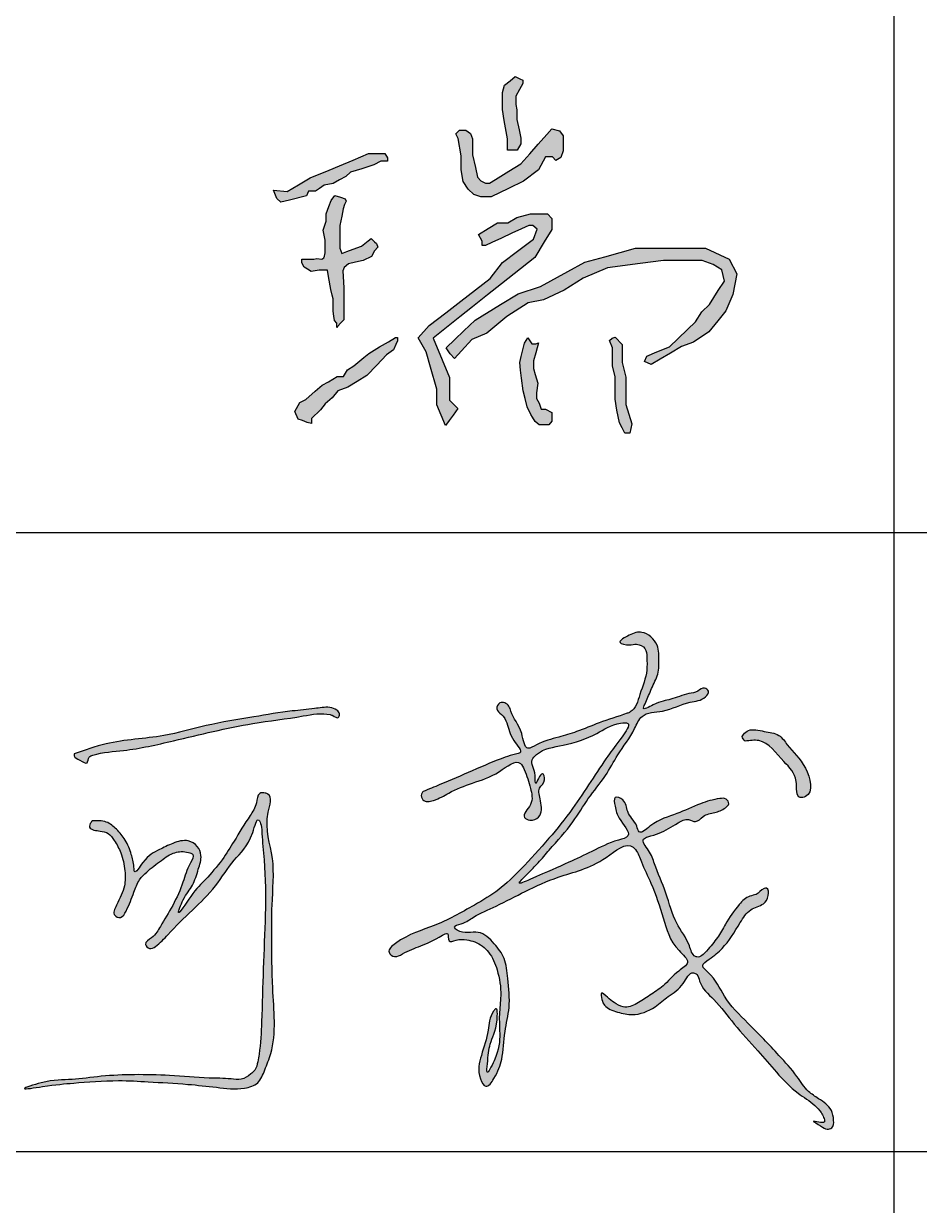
# Model space of a CAD drawing. Header units: millimetres. Extents: x 7577 to 20709, y -191 to 3630.
# Drawn here: x 10924.98 to 10940.86, y 487.82 to 508.78 of the extents above; entities that cross this region are included whole.
import ezdxf

# ---------------------------------------------------------------- set-up
doc = ezdxf.new("R2010")
doc.units = ezdxf.units.MM

# ---------------------------------------------------------------- blocks, each defined once
blk = doc.blocks.new('lkm')
h = blk.add_hatch(color=256)
edge = h.paths.add_edge_path()
edge.add_spline(control_points=[(1448.62, 372.707), (1448.813, 372.882), (1449.38, 373.396), (1450.289, 374.269), (1451.167, 375.096), (1451.696, 375.521), (1452.127, 375.76), (1451.317, 376.15), (1451.099, 376.612), (1450.71, 376.983), (1450.31, 377.057), (1450.37, 377.526), (1450.815, 377.481), (1451.12, 376.989), (1451.678, 376.759), (1452.128, 375.785), (1452.656, 376.481), (1453.225, 376.831), (1453.996, 377.42), (1454.749, 378.126), (1455.396, 378.614), (1455.993, 379.107), (1455.893, 379.915), (1455.945, 380.729), (1455.685, 381.344), (1455.508, 381.795), (1455.059, 381.824), (1454.789, 381.622), (1454.161, 381.51), (1454.677, 382.112), (1455.029, 382.388), (1455.552, 382.318), (1456.001, 382.015), (1456.169, 381.513), (1456.386, 380.969), (1456.321, 380.389), (1456.296, 379.831), (1456.275, 379.502), (1456.249, 379.157), (1456.789, 379.813), (1457.227, 380.003), (1457.762, 380.513), (1458.215, 380.731), (1458.375, 381.07), (1458.718, 380.96), (1458.573, 380.475), (1457.867, 380.192), (1457.268, 379.456), (1456.252, 379.12), (1456.233, 378.074), (1455.914, 377.158), (1455.757, 375.952), (1455.348, 374.872), (1455.118, 373.552), (1454.652, 372.47), (1454.328, 371.557), (1454.086, 371.037), (1453.938, 370.721), (1453.735, 370.267), (1454.8, 371.297), (1455.294, 371.753), (1456.37, 372.833), (1456.907, 373.431), (1457.794, 374.02), (1456.878, 374.45), (1456.631, 374.832), (1456.31, 375.353), (1456.939, 375.351), (1457.131, 374.779), (1457.634, 374.631), (1457.98, 374.1), (1458.441, 375.025), (1459.124, 375.443), (1459.906, 376.271), (1460.486, 376.689), (1460.919, 376.907), (1461.18, 376.712), (1460.979, 376.392), (1460.69, 376.122), (1460.25, 375.91), (1460.109, 375.419), (1459.645, 375.54), (1459.236, 375.059), (1458.865, 374.547), (1458.436, 374.261), (1458.064, 373.949), (1458.671, 373.617), (1459.119, 373.028), (1459.938, 372.198), (1460.65, 371.104), (1461.507, 370.616), (1461.857, 370.057), (1462.227, 370.053), (1462.432, 370.56), (1462.635, 371.098), (1462.761, 371.928), (1462.944, 372.645), (1463.207, 373.264), (1463.623, 373.449), (1463.676, 373.745), (1463.956, 373.909), (1464.111, 373.518), (1463.998, 373.1), (1463.459, 372.769), (1463.28, 371.863), (1463.093, 370.913), (1462.707, 370.285), (1462.315, 369.754), (1463.136, 369.511), (1463.756, 368.757), (1465.249, 368.09), (1466.619, 367.412), (1467.777, 366.811), (1468.452, 366.265), (1469.129, 366.126), (1469.729, 365.965), (1469.985, 365.534), (1470.103, 365.163), (1469.815, 364.986), (1469.584, 365.074), (1468.899, 365.166), (1469.784, 365.178), (1469.523, 365.477), (1469.34, 365.646), (1468.866, 365.892), (1468.018, 366.043), (1466.989, 366.56), (1465.826, 367.228), (1464.597, 367.85), (1463.532, 368.575), (1462.65, 368.889), (1462.404, 369.364), (1461.987, 369.401), (1461.975, 368.623), (1461.51, 368.11), (1461.11, 367.33), (1460.468, 366.75), (1459.713, 366.666), (1459.13, 366.659), (1458.881, 366.918), (1458.658, 367.307), (1459.128, 367.086), (1459.419, 367.009), (1459.924, 366.887), (1460.388, 367.307), (1460.737, 367.833), (1461.229, 368.452), (1461.413, 369.082), (1461.971, 369.781), (1460.828, 370.167), (1460.181, 371.138), (1459.291, 372.238), (1458.531, 372.965), (1458.165, 373.417), (1457.562, 373.736), (1456.756, 372.189), (1455.486, 371.464), (1454.208, 370.222), (1453.355, 369.239), (1452.539, 368.505), (1452.255, 368.016), (1451.761, 367.718), (1452.333, 367.492), (1452.861, 368.029), (1453.724, 367.649), (1454.409, 367.194), (1454.834, 366.3), (1455.305, 365.346), (1455.412, 364.184), (1455.763, 363.144), (1455.754, 362.396), (1455.545, 361.588), (1454.903, 362.148), (1454.825, 362.953), (1454.81, 363.977), (1454.591, 364.611), (1454.769, 365.179), (1455.111, 364.193), (1454.96, 363.595), (1455.146, 362.929), (1455.35, 362.097), (1455.5, 363.329), (1455.339, 363.932), (1454.936, 364.843), (1454.759, 365.73), (1454.306, 366.556), (1453.687, 367.237), (1453.041, 367.436), (1452.514, 367.376), (1452.196, 367.282), (1451.815, 366.922), (1451.729, 367.47), (1451.269, 366.9), (1450.869, 366.496), (1450.27, 366.02), (1449.951, 365.568), (1449.461, 365.726), (1450.041, 366.724), (1451.071, 367.394), (1452.211, 368.71), (1453.158, 369.852), (1453.773, 371.165), (1454.381, 372.617), (1455.024, 374.526), (1455.406, 376.451), (1455.757, 377.563), (1456.04, 378.586), (1455.244, 378.226), (1454.737, 377.479), (1453.701, 376.635), (1452.769, 376.194), (1452.448, 375.438), (1452.871, 375.23), (1453.087, 374.393), (1453.054, 375.402), (1453.456, 374.895), (1453.14, 374.517), (1453.549, 374.031), (1453.793, 373.446), (1453.415, 373.086), (1452.892, 373.137), (1453.285, 373.847), (1452.862, 374.47), (1452.525, 374.937), (1451.95, 375.501), (1451.322, 374.401), (1450.546, 373.843), (1449.72, 373.126), (1449.3, 372.552), (1448.777, 372.256), (1448.561, 372.542), (1448.605, 372.665), (1448.62, 372.707)], knot_values=[0, 0, 0, 0, 0.783107, 2.291924, 3.815895, 4.286398, 4.471814, 5.056815, 5.875402, 6.308164, 6.616068, 6.907739, 7.316529, 7.542484, 8.613828, 9.297758, 9.685969, 10.699387, 11.502833, 12.536526, 13.805236, 13.953408, 14.814308, 15.893283, 16.454285, 16.830331, 17.232251, 17.549081, 17.959809, 18.452054, 19.021646, 19.453263, 19.898388, 20.589117, 20.976685, 21.644218, 22.302995, 22.612496, 22.722091, 23.162709, 23.958257, 24.761704, 25.168441, 25.485668, 25.696923, 25.967586, 26.675916, 27.912081, 28.821807, 29.431452, 30.771939, 31.807561, 33.037434, 34.226402, 35.809471, 36.534869, 37.168217, 37.453555, 37.718305, 38.194785, 40.020486, 41.112886, 42.354022, 42.798081, 43.63897, 44.191527, 44.560195, 44.89978, 45.442843, 46.180722, 46.448533, 46.963427, 48.239063, 49.339338, 50.192848, 50.461299, 50.694847, 50.918764, 51.4192, 51.943803, 52.336531, 52.646261, 53.122741, 54.048108, 54.552542, 54.757039, 55.286018, 55.911982, 57.26742, 58.636722, 59.755381, 60.275828, 60.33961, 60.82748, 61.568231, 62.23384, 63.273607, 63.853055, 64.12732, 64.55168, 64.658628, 64.981328, 65.387565, 65.985018, 66.695682, 68.048502, 68.77006, 69.169716, 69.519723, 70.776152, 72.306782, 74.224783, 75.417164, 76.226598, 76.756614, 77.49983, 77.937445, 78.273564, 78.468153, 78.788646, 79.148375, 79.617305, 79.803155, 80.04012, 80.43964, 81.337632, 82.629433, 83.849637, 85.376462, 86.740902, 87.744732, 88.049245, 88.209491, 88.837275, 89.693245, 90.409517, 91.440244, 92.087732, 92.714679, 92.985181, 93.26348, 93.576741, 93.944841, 94.378009, 94.974915, 95.634745, 96.333266, 97.25974, 97.787302, 98.406361, 99.961915, 101.54043, 102.555037, 103.12997, 103.272567, 104.5157, 106.738449, 108.271978, 109.670258, 110.752475, 111.350761, 111.677802, 111.856049, 112.760965, 113.604215, 114.359202, 115.231066, 116.488735, 117.531184, 118.725497, 119.618341, 120.09588, 120.49823, 121.501094, 122.620535, 123.467414, 123.603563, 124.088236, 125.158752, 126.021251, 126.37398, 126.942712, 128.150527, 128.952518, 129.764545, 130.883821, 131.729219, 132.460749, 132.812989, 133.277821, 133.577365, 133.900063, 134.126622, 135.163767, 136.020664, 136.371718, 136.674235, 137.13825, 138.964126, 140.90384, 142.137828, 143.427853, 145.221184, 146.84878, 149.56317, 150.591896, 151.21412, 151.51664, 152.632992, 154.161701, 155.374128, 155.661396, 156.347408, 156.696899, 157.207043, 157.478462, 157.900334, 158.442376, 159.145826, 159.541777, 159.798882, 160.406242, 161.101923, 161.953227, 162.259437, 163.231136, 164.48268, 165.588176, 166.320858, 166.769854, 167.021845, 167.150924, 167.150924, 167.150924, 167.150924], degree=3, periodic=0)
edge = h.paths.add_edge_path(flags=17)
edge.add_spline(control_points=[(1460.861, 379.465), (1461.038, 379.562), (1461.646, 379.897), (1462.607, 379.204), (1463.54, 378.865), (1463.722, 377.859), (1464.465, 378.32), (1463.65, 379.488), (1462.818, 379.766), (1462.107, 380.297), (1461.483, 380.11), (1460.891, 380.085), (1460.704, 379.776), (1460.646, 379.559), (1460.773, 379.503), (1460.861, 379.465)], knot_values=[0, 0, 0, 0, 0.580325, 1.987296, 2.989513, 3.699701, 3.926636, 5.154933, 6.419989, 6.961435, 7.611395, 8.288197, 8.553653, 8.662154, 8.899385, 8.899385, 8.899385, 8.899385], degree=3, periodic=0)
h = blk.add_hatch(color=256)
edge = h.paths.add_edge_path()
edge.add_spline(control_points=[(1434.006, 369.101), (1434.376, 369.41), (1435.387, 370.255), (1437.213, 370.974), (1438.947, 372.257), (1440.586, 373.163), (1441.947, 373.952), (1442.942, 374.395), (1443.505, 374.736), (1443.912, 374.763), (1444.132, 374.647), (1444.144, 374.366), (1443.9, 374.453), (1443.416, 374.431), (1442.361, 373.788), (1440.372, 372.798), (1438.193, 371.325), (1436.206, 370.048), (1435.108, 369.583), (1434.598, 369.197), (1434.748, 368.833), (1434.32, 368.959), (1434.057, 368.948), (1434.015, 369.076), (1434.006, 369.101)], knot_values=[0, 0, 0, 0, 1.439825, 3.936014, 5.79957, 7.888204, 9.552739, 10.50805, 11.167152, 11.492101, 11.689794, 11.855615, 12.0976, 12.222048, 13.377616, 15.558483, 19.04427, 21.220851, 22.560377, 22.736578, 22.999127, 23.324077, 23.636713, 23.711663, 23.711663, 23.711663, 23.711663], degree=3, periodic=0)
edge = h.paths.add_edge_path()
edge.add_spline(control_points=[(1435.717, 366.671), (1435.912, 366.752), (1436.278, 366.903), (1436.848, 366.688), (1437.367, 366.4), (1437.781, 365.914), (1438.023, 365.575), (1438.221, 365.067), (1438.401, 366.045), (1438.773, 366.413), (1439.291, 366.971), (1439.793, 367.336), (1440.343, 367.235), (1440.688, 366.837), (1440.697, 366.24), (1440.755, 365.514), (1440.515, 364.974), (1440.516, 363.833), (1440.819, 365.29), (1441.152, 365.966), (1441.541, 366.969), (1441.755, 368.038), (1441.942, 368.991), (1442.133, 369.714), (1441.953, 370.233), (1442.245, 370.333), (1442.64, 370.343), (1442.635, 368.974), (1443.667, 367.913), (1444.104, 366.112), (1444.756, 364.388), (1445.457, 362.404), (1446.384, 360.593), (1446.322, 359.214), (1446.321, 358.507), (1445.615, 357.97), (1444.627, 357.757), (1443.284, 357.426), (1441.937, 357.012), (1440.391, 356.555), (1438.903, 355.867), (1437.961, 355.433), (1436.566, 354.642), (1437.804, 355.634), (1438.643, 355.88), (1439.886, 356.559), (1441.16, 357.08), (1442.628, 357.579), (1443.976, 357.92), (1444.924, 358.28), (1445.555, 358.397), (1445.787, 358.727), (1445.97, 359.047), (1445.933, 359.379), (1445.808, 360.064), (1445.409, 361.346), (1444.508, 363.974), (1443.779, 366.53), (1442.825, 368.429), (1442.637, 368.928), (1442.293, 369.335), (1442.446, 368), (1441.976, 367.285), (1441.682, 365.794), (1441.06, 364.536), (1440.512, 363.42), (1440.231, 362.673), (1439.93, 362.308), (1439.554, 362.49), (1439.933, 362.916), (1440.026, 363.544), (1440.229, 364.45), (1440.306, 365.5), (1440.233, 366.172), (1440.363, 366.833), (1439.903, 366.806), (1439.461, 366.639), (1439.052, 366.049), (1438.713, 365.521), (1438.443, 364.961), (1438.449, 364.299), (1438.439, 363.746), (1438.358, 363.152), (1437.888, 363.154), (1437.95, 363.844), (1438.043, 364.43), (1437.768, 365.197), (1437.406, 365.777), (1436.958, 366.168), (1436.572, 366.437), (1436.207, 366.391), (1435.955, 366.315), (1435.647, 366.33), (1435.681, 366.554), (1435.709, 366.645), (1435.717, 366.671)], knot_values=[0, 0, 0, 0, 0.608168, 1.142328, 1.735048, 2.40442, 2.960845, 3.151687, 3.676857, 4.579884, 5.212555, 5.882448, 6.333383, 6.748448, 7.352672, 8.078673, 8.83061, 9.406317, 10.277851, 11.250765, 12.343043, 13.287009, 14.581898, 15.192121, 15.623902, 15.854211, 15.982811, 16.763793, 18.748579, 20.759393, 22.0634, 24.312499, 27.122858, 27.872597, 28.494351, 29.107635, 30.312295, 31.54365, 33.251595, 34.522981, 36.448172, 37.792526, 38.574251, 39.335133, 40.667346, 41.924668, 43.347784, 44.8569, 46.557857, 47.497733, 47.935373, 48.40185, 48.640798, 49.02482, 49.352902, 50.752647, 53.021965, 57.689047, 58.819038, 59.191901, 59.42928, 60.027575, 61.457214, 62.822812, 64.250442, 65.74394, 66.475918, 66.747506, 66.984072, 67.372, 67.986017, 69.029751, 70.117629, 71.01733, 71.384526, 71.588538, 72.171278, 72.835223, 73.640804, 74.087317, 74.67046, 75.555719, 75.918173, 76.172479, 76.607081, 77.512434, 78.151406, 78.949503, 79.546999, 79.940668, 80.302101, 80.571416, 80.800903, 81.014421, 81.096971, 81.096971, 81.096971, 81.096971], degree=3, periodic=0)
for points in [[(1448.62, 372.707), (1449.198, 373.235), (1450.295, 374.271), (1451.421, 375.297), (1451.8, 375.576), (1451.95, 375.686), (1451.531, 376.094), (1450.983, 376.702), (1450.644, 376.971), (1450.375, 377.12), (1450.414, 377.409), (1450.823, 377.409), (1450.973, 377.24), (1451.741, 376.493), (1452.209, 375.995), (1452.498, 376.254), (1453.286, 376.891), (1453.924, 377.379), (1454.702, 378.06), (1455.69, 378.857), (1455.799, 378.956), (1455.93, 379.807), (1455.85, 380.883), (1455.66, 381.411), (1455.461, 381.73), (1455.062, 381.78), (1454.773, 381.65), (1454.364, 381.611), (1454.623, 382.029), (1455.102, 382.338), (1455.531, 382.288), (1455.9, 382.039), (1456.209, 381.421), (1456.328, 381.053), (1456.328, 380.385), (1456.289, 379.728), (1456.269, 379.419), (1456.269, 379.309), (1456.618, 379.578), (1457.246, 380.066), (1457.884, 380.555), (1458.213, 380.794), (1458.442, 381.013), (1458.642, 380.943), (1458.612, 380.674), (1458.063, 380.226), (1457.086, 379.469), (1456.338, 378.95), (1456.219, 378.353), (1455.929, 377.044), (1455.73, 376.028), (1455.381, 374.848), (1455.102, 373.693), (1454.563, 372.204), (1454.304, 371.527), (1454.044, 370.949), (1453.925, 370.69), (1453.835, 370.441), (1454.214, 370.729), (1455.53, 371.995), (1456.298, 372.772), (1457.205, 373.619), (1457.524, 373.928), (1456.916, 374.509), (1456.567, 374.937), (1456.448, 375.286), (1456.787, 375.306), (1457.156, 374.907), (1457.734, 374.449), (1457.923, 374.26), (1458.272, 374.638), (1459.17, 375.545), (1459.977, 376.292), (1460.677, 376.781), (1460.936, 376.851), (1461.115, 376.701), (1461.036, 376.492), (1460.677, 376.144), (1460.268, 375.815), (1460.039, 375.496), (1459.729, 375.476), (1459.351, 375.187), (1458.742, 374.49), (1458.344, 374.181), (1458.204, 374.031), (1458.563, 373.643), (1459.002, 373.197), (1459.895, 372.177), (1460.772, 371.125), (1461.617, 370.392), (1462.016, 370.058), (1462.079, 370.058), (1462.382, 370.44), (1462.621, 371.141), (1462.749, 371.794), (1463.02, 372.798), (1463.323, 373.292), (1463.546, 373.452), (1463.785, 373.802), (1463.881, 373.85), (1464.057, 373.579), (1463.977, 373.181), (1463.562, 372.75), (1463.323, 372.081), (1462.972, 370.775), (1462.606, 370.153), (1462.446, 369.787), (1462.749, 369.612), (1463.77, 368.879), (1465.111, 368.142), (1466.833, 367.297), (1467.87, 366.708), (1468.555, 366.278), (1469.066, 366.134), (1469.751, 365.847), (1469.99, 365.481), (1470.022, 365.146), (1469.863, 365.035), (1469.544, 365.067), (1469.193, 365.146), (1469.64, 365.29), (1469.544, 365.449), (1469.369, 365.608), (1469.018, 365.8), (1468.157, 366.055), (1466.977, 366.58), (1465.908, 367.17), (1464.569, 367.903), (1463.389, 368.588), (1462.544, 369.13), (1462.337, 369.353), (1462.177, 369.369), (1461.922, 368.795), (1461.508, 368.046), (1461.125, 367.441), (1460.328, 366.787), (1459.69, 366.676), (1459.068, 366.756), (1458.877, 366.947), (1458.765, 367.202), (1459.068, 367.122), (1459.419, 367.011), (1459.849, 366.963), (1460.344, 367.297), (1460.742, 367.823), (1461.141, 368.397), (1461.555, 369.225), (1461.779, 369.703), (1461.268, 370.054), (1460.152, 371.137), (1459.146, 372.353), (1458.444, 373.086), (1458.03, 373.485), (1457.902, 373.548), (1456.961, 372.736), (1455.319, 371.238), (1454.203, 370.186), (1453.246, 369.167), (1452.497, 368.386), (1452.098, 367.94), (1451.875, 367.701), (1452.034, 367.621), (1452.911, 367.844), (1453.724, 367.621), (1454.331, 367.171), (1454.777, 366.423), (1455.256, 365.259), (1455.447, 364.235), (1455.718, 363.071), (1455.686, 362.179), (1455.479, 361.749), (1455.144, 361.972), (1454.841, 362.928), (1454.745, 364.043), (1454.681, 364.888), (1454.729, 365.015), (1454.952, 364.585), (1455.032, 363.518), (1455.208, 362.673), (1455.319, 362.339), (1455.431, 362.896), (1455.255, 364.091), (1454.968, 364.84), (1454.745, 365.621), (1454.219, 366.609), (1453.613, 367.198), (1452.911, 367.405), (1452.561, 367.373), (1452.13, 367.198), (1451.859, 367.071), (1451.684, 367.342), (1451.508, 367.198), (1450.791, 366.449), (1450.169, 365.86), (1449.898, 365.637), (1449.611, 365.732), (1449.738, 366.178), (1451.03, 367.469), (1452.353, 368.887), (1453.104, 369.867), (1453.694, 371.014), (1454.379, 372.671), (1454.89, 374.217), (1455.544, 376.851), (1455.831, 377.839), (1455.863, 378.46), (1455.576, 378.365), (1454.762, 377.6), (1453.583, 376.628), (1452.642, 375.863), (1452.546, 375.592), (1452.897, 375.003), (1453.04, 374.684), (1453.168, 375.178), (1453.343, 374.971), (1453.264, 374.556), (1453.487, 374.063), (1453.646, 373.377), (1453.343, 373.122), (1453.088, 373.154), (1453.136, 373.76), (1452.897, 374.413), (1452.371, 375.082), (1452.132, 375.273), (1451.398, 374.636), (1450.489, 373.776), (1449.676, 373.027), (1449.166, 372.501), (1448.735, 372.374), (1448.592, 372.581), (1448.62, 372.707)], [(1460.861, 379.465), (1461.396, 379.69), (1462.719, 379.212), (1463.507, 378.593), (1463.901, 378.002), (1464.098, 378.114), (1463.676, 379.268), (1462.606, 379.943), (1462.128, 380.196), (1461.48, 380.14), (1460.833, 379.943), (1460.692, 379.718), (1460.674, 379.611), (1460.861, 379.465)], [(1434.006, 369.101), (1435.146, 369.98), (1437.346, 371.16), (1438.907, 372.179), (1440.707, 373.238), (1442.167, 374.036), (1443.025, 374.458), (1443.626, 374.727), (1443.951, 374.727), (1444.11, 374.61), (1444.11, 374.444), (1443.868, 374.444), (1443.744, 374.444), (1442.679, 373.995), (1440.764, 372.952), (1437.816, 371.091), (1435.95, 369.971), (1434.774, 369.329), (1434.657, 369.197), (1434.657, 368.935), (1434.332, 368.935), (1434.035, 369.032), (1434.006, 369.101)], [(1435.717, 366.671), (1436.304, 366.83), (1436.819, 366.686), (1437.328, 366.383), (1437.786, 365.894), (1438.079, 365.421), (1438.167, 365.252), (1438.372, 365.735), (1438.851, 366.501), (1439.298, 366.948), (1439.885, 367.272), (1440.327, 367.184), (1440.605, 366.876), (1440.703, 366.28), (1440.703, 365.554), (1440.544, 364.819), (1440.544, 364.243), (1440.801, 365.076), (1441.146, 365.985), (1441.522, 367.011), (1441.733, 367.931), (1442.001, 369.198), (1442.068, 369.804), (1442.068, 370.236), (1442.279, 370.329), (1442.407, 370.329), (1442.685, 369.599), (1443.53, 367.803), (1444.204, 365.908), (1444.642, 364.68), (1445.445, 362.579), (1446.326, 359.91), (1446.326, 359.161), (1446.231, 358.546), (1445.779, 358.131), (1444.635, 357.753), (1443.441, 357.454), (1441.802, 356.974), (1440.591, 356.586), (1438.821, 355.829), (1437.617, 355.231), (1436.918, 354.882), (1437.508, 355.362), (1438.702, 355.952), (1439.831, 356.505), (1441.143, 357.058), (1442.573, 357.54), (1444.204, 358.021), (1445.1, 358.304), (1445.516, 358.443), (1445.822, 358.794), (1445.927, 359.009), (1445.927, 359.393), (1445.869, 359.716), (1445.492, 361.064), (1444.78, 363.219), (1443.218, 367.617), (1442.748, 368.644), (1442.583, 368.979), (1442.42, 369.151), (1442.354, 368.557), (1442.018, 367.167), (1441.636, 365.856), (1441.066, 364.547), (1440.435, 363.193), (1440.11, 362.538), (1439.896, 362.37), (1439.682, 362.472), (1439.825, 362.833), (1440.013, 363.417), (1440.201, 364.444), (1440.277, 365.529), (1440.293, 366.428), (1440.262, 366.794), (1440.059, 366.81), (1439.514, 366.601), (1439.087, 366.093), (1438.665, 365.407), (1438.492, 364.995), (1438.446, 364.414), (1438.405, 363.53), (1438.268, 363.194), (1438.014, 363.194), (1437.932, 363.621), (1437.968, 364.526), (1437.769, 365.133), (1437.337, 365.804), (1436.894, 366.205), (1436.549, 366.393), (1436.187, 366.378), (1435.923, 366.327), (1435.699, 366.378), (1435.694, 366.592), (1435.717, 366.671)]]:
    blk.add_spline(points, degree=3)

msp = doc.modelspace()

# ---------------------------------------------------------------- hatches: boundary and pattern name
h = msp.add_hatch(color=256)
h.dxf.hatch_style = 1
h.paths.add_polyline_path([(10933.767, 506.893), (10933.725, 507.079), (10933.725, 507.249), (10933.71, 507.347), (10933.71, 507.495), (10933.774, 507.611), (10933.831, 507.715), (10933.831, 507.775), (10933.78, 507.8), (10933.696, 507.842), (10933.608, 507.762), (10933.506, 507.687), (10933.47, 507.559), (10933.47, 507.405), (10933.47, 507.254), (10933.503, 507.06), (10933.559, 506.733), (10933.559, 506.629), (10933.559, 506.537), (10933.64, 506.537), (10933.732, 506.537), (10933.8, 506.648), (10933.8, 506.748)])
h = msp.add_hatch(color=256)
h.dxf.hatch_style = 1
h.paths.add_polyline_path([(10932.777, 505.976), (10932.863, 505.844), (10932.962, 505.751), (10933.091, 505.708), (10933.274, 505.708), (10933.577, 505.854), (10933.845, 505.983), (10934.113, 506.188), (10934.235, 506.416), (10934.361, 506.416), (10934.42, 506.35), (10934.509, 506.406), (10934.546, 506.525), (10934.546, 506.657), (10934.546, 506.789), (10934.483, 506.875), (10934.349, 506.911), (10934.261, 506.813), (10934.107, 506.64), (10933.957, 506.472), (10933.796, 506.291), (10933.584, 506.161), (10933.347, 506.017), (10933.243, 505.951), (10933.169, 505.951), (10933.088, 505.988), (10933.031, 506.055), (10932.991, 506.227), (10932.939, 506.454), (10932.939, 506.586), (10932.939, 506.737), (10932.903, 506.832), (10932.82, 506.891), (10932.712, 506.891), (10932.646, 506.826), (10932.684, 506.739), (10932.74, 506.432), (10932.74, 506.187)])
h = msp.add_hatch(color=256)
h.dxf.hatch_style = 1
h.paths.add_polyline_path([(10929.473, 505.677), (10929.544, 505.611), (10929.699, 505.65), (10929.997, 505.724), (10930.035, 505.807), (10930.16, 505.807), (10930.229, 505.855), (10930.309, 505.912), (10930.471, 505.946), (10930.583, 506.007), (10930.693, 506.066), (10930.776, 506.143), (10930.976, 506.206), (10931.193, 506.274), (10931.318, 506.337), (10931.434, 506.337), (10931.434, 506.396), (10931.389, 506.473), (10931.282, 506.473), (10931.098, 506.473), (10930.826, 506.36), (10930.583, 506.259), (10930.398, 506.182), (10930.063, 506.043), (10929.856, 505.921), (10929.652, 505.8), (10929.415, 505.824)])
h = msp.add_hatch(color=256)
h.dxf.hatch_style = 1
h.paths.add_polyline_path([(10930.622, 504.699), (10930.589, 504.794), (10930.589, 504.92), (10930.589, 505.067), (10930.589, 505.197), (10930.622, 505.361), (10930.662, 505.561), (10930.702, 505.631), (10930.681, 505.67), (10930.6, 505.703), (10930.499, 505.732), (10930.434, 505.643), (10930.396, 505.538), (10930.349, 505.408), (10930.349, 505.277), (10930.295, 505.114), (10930.329, 504.936), (10930.329, 504.789), (10930.329, 504.635), (10930.267, 504.601), (10930.178, 504.612), (10930.129, 504.601), (10929.999, 504.601), (10929.915, 504.601), (10929.915, 504.539), (10929.959, 504.459), (10930.082, 504.38), (10930.22, 504.408), (10930.313, 504.408), (10930.37, 504.408), (10930.389, 504.295), (10930.427, 504.062), (10930.469, 503.918), (10930.47, 503.788), (10930.47, 503.679), (10930.496, 503.515), (10930.566, 503.424), (10930.66, 503.525), (10930.66, 503.622), (10930.66, 503.818), (10930.66, 503.998), (10930.66, 504.092), (10930.636, 504.431), (10930.743, 504.519), (10930.864, 504.546), (10931, 504.577), (10931.152, 504.646), (10931.204, 504.747), (10931.263, 504.815), (10931.24, 504.878), (10931.206, 504.91), (10931.145, 504.968), (10931.093, 504.928), (10930.972, 504.834), (10930.825, 504.778), (10930.715, 504.735)])
h = msp.add_hatch(color=256)
h.dxf.hatch_style = 1
h.paths.add_polyline_path([(10933.472, 504.542), (10933.255, 504.256), (10932.733, 503.854), (10932.466, 503.649), (10932.17, 503.422), (10931.976, 503.207), (10932.12, 502.957), (10932.197, 502.686), (10932.307, 502.294), (10932.307, 502.018), (10932.385, 501.832), (10932.46, 501.652), (10932.525, 501.742), (10932.595, 501.837), (10932.681, 501.955), (10932.532, 502.1), (10932.532, 502.299), (10932.532, 502.502), (10932.401, 502.816), (10932.241, 503.2), (10932.718, 503.579), (10932.94, 503.755), (10933.206, 503.966), (10933.456, 504.166), (10933.679, 504.342), (10934.044, 504.633), (10934.212, 504.908), (10934.345, 505.126), (10934.345, 505.323), (10934.271, 505.403), (10934.138, 505.403), (10933.967, 505.403), (10933.727, 505.339), (10933.567, 505.247), (10933.385, 505.247), (10933.22, 505.148), (10933.045, 505.041), (10933.112, 504.923), (10933.112, 504.845), (10933.171, 504.845), (10933.281, 504.896), (10933.456, 504.976), (10933.64, 505.06), (10933.811, 505.138), (10933.985, 505.218), (10934.085, 505.133), (10934.02, 504.958), (10933.741, 504.746)])
h = msp.add_hatch(color=256)
h.dxf.hatch_style = 1
h.paths.add_polyline_path([(10934.628, 504.381), (10934.149, 504.117), (10933.752, 503.987), (10933.437, 503.795), (10932.987, 503.521), (10932.787, 503.33), (10932.628, 503.178), (10932.471, 503.028), (10932.542, 502.924), (10932.624, 502.84), (10932.746, 502.977), (10932.926, 503.177), (10933.193, 503.29), (10933.552, 503.585), (10933.926, 503.825), (10934.197, 503.881), (10934.563, 504.051), (10934.901, 504.262), (10935.336, 504.449), (10935.912, 504.522), (10936.328, 504.575), (10936.701, 504.575), (10937.014, 504.575), (10937.208, 504.504), (10937.359, 504.413), (10937.408, 504.21), (10937.299, 504.044), (10937.141, 503.8), (10937.007, 503.67), (10936.893, 503.491), (10936.754, 503.356), (10936.588, 503.195), (10936.436, 503.047), (10936.211, 502.955), (10936.032, 502.881), (10935.993, 502.786), (10936.107, 502.732), (10936.269, 502.828), (10936.451, 502.935), (10936.648, 503.051), (10936.859, 503.131), (10937.133, 503.31), (10937.292, 503.508), (10937.433, 503.684), (10937.559, 503.977), (10937.63, 504.339), (10937.489, 504.599), (10937.07, 504.794), (10936.468, 504.794), (10936.134, 504.794), (10935.833, 504.794), (10935.286, 504.645), (10934.931, 504.549)])
h = msp.add_hatch(color=256)
h.dxf.hatch_style = 1
h.paths.add_polyline_path([(10930.243, 501.93), (10930.331, 502.037), (10930.45, 502.142), (10930.556, 502.263), (10930.729, 502.332), (10930.894, 502.431), (10931.07, 502.536), (10931.242, 502.719), (10931.416, 502.903), (10931.538, 502.993), (10931.613, 503.155), (10931.613, 503.209), (10931.573, 503.209), (10931.45, 503.136), (10931.294, 503.044), (10931.104, 502.931), (10931.013, 502.856), (10930.838, 502.711), (10930.725, 502.636), (10930.655, 502.518), (10930.543, 502.518), (10930.387, 502.428), (10930.273, 502.364), (10930.152, 502.258), (10929.988, 502.114), (10929.882, 502.059), (10929.792, 501.898), (10929.849, 501.766), (10929.924, 501.737), (10930.008, 501.704), (10930.088, 501.684), (10930.088, 501.778)])
h = msp.add_hatch(color=256)
h.dxf.hatch_style = 1
h.paths.add_polyline_path([(10933.811, 502.491), (10933.838, 502.268), (10933.874, 502.13), (10933.912, 501.983), (10933.972, 501.848), (10934.005, 501.796), (10934.054, 501.72), (10934.123, 501.66), (10934.292, 501.66), (10934.35, 501.729), (10934.35, 501.883), (10934.232, 501.943), (10934.159, 501.943), (10934.125, 502.045), (10934.074, 502.13), (10934.074, 502.23), (10934.101, 502.401), (10934.052, 502.558), (10934.02, 502.66), (10934.02, 502.797), (10934.061, 502.938), (10934.112, 503.116), (10934.006, 503.082), (10933.92, 503.203), (10933.864, 503.114), (10933.828, 502.972), (10933.805, 502.876), (10933.778, 502.769), (10933.794, 502.634)])
h = msp.add_hatch(color=256)
h.dxf.hatch_style = 1
h.paths.add_polyline_path([(10935.414, 503.198), (10935.367, 503.16), (10935.421, 503.03), (10935.421, 502.859), (10935.421, 502.704), (10935.47, 502.523), (10935.47, 502.268), (10935.47, 502.117), (10935.502, 501.922), (10935.544, 501.699), (10935.592, 501.612), (10935.643, 501.518), (10935.733, 501.518), (10935.764, 501.681), (10935.711, 501.85), (10935.657, 502.021), (10935.657, 502.241), (10935.657, 502.511), (10935.597, 502.771), (10935.597, 502.97), (10935.597, 503.09), (10935.472, 503.215)])

# ---------------------------------------------------------------- linework, layer by layer
at = {"color": 7}
msp.add_line((10940.413, 532.694), (10940.413, 477.794), dxfattribs=at)
for points in [[(10933.696, 507.842), (10933.78, 507.8), (10933.831, 507.775), (10933.831, 507.715), (10933.774, 507.611), (10933.71, 507.495), (10933.71, 507.347), (10933.725, 507.249), (10933.725, 507.079), (10933.767, 506.893), (10933.8, 506.748), (10933.8, 506.648), (10933.732, 506.537), (10933.64, 506.537), (10933.559, 506.537), (10933.559, 506.629), (10933.559, 506.733), (10933.503, 507.06), (10933.47, 507.254), (10933.47, 507.405), (10933.47, 507.559), (10933.506, 507.687), (10933.608, 507.762), (10933.696, 507.842)], [(10932.646, 506.826), (10932.712, 506.891), (10932.82, 506.891), (10932.903, 506.832), (10932.939, 506.737), (10932.939, 506.586), (10932.939, 506.454), (10932.991, 506.227), (10933.031, 506.055), (10933.088, 505.988), (10933.169, 505.951), (10933.243, 505.951), (10933.347, 506.017), (10933.584, 506.161), (10933.796, 506.291), (10933.957, 506.472), (10934.107, 506.64), (10934.261, 506.813), (10934.349, 506.911), (10934.483, 506.875), (10934.546, 506.789), (10934.546, 506.657), (10934.546, 506.525), (10934.509, 506.406), (10934.42, 506.35), (10934.361, 506.416), (10934.235, 506.416), (10934.113, 506.188), (10933.845, 505.983), (10933.577, 505.854), (10933.274, 505.708), (10933.091, 505.708), (10932.962, 505.751), (10932.863, 505.844), (10932.777, 505.976), (10932.74, 506.187), (10932.74, 506.432), (10932.684, 506.739), (10932.646, 506.826)], [(10929.415, 505.824), (10929.652, 505.8), (10929.856, 505.921), (10930.063, 506.043), (10930.398, 506.182), (10930.583, 506.259), (10930.826, 506.36), (10931.098, 506.473), (10931.282, 506.473), (10931.389, 506.473), (10931.434, 506.396), (10931.434, 506.337), (10931.318, 506.337), (10931.193, 506.274), (10930.976, 506.206), (10930.776, 506.143), (10930.693, 506.066), (10930.583, 506.007), (10930.471, 505.946), (10930.309, 505.912), (10930.229, 505.855), (10930.16, 505.807), (10930.035, 505.807), (10929.997, 505.724), (10929.699, 505.65), (10929.544, 505.611), (10929.473, 505.677), (10929.415, 505.824)], [(10930.499, 505.732), (10930.6, 505.703), (10930.681, 505.67), (10930.702, 505.631), (10930.669, 505.573), (10930.648, 505.493), (10930.622, 505.361), (10930.589, 505.197), (10930.589, 505.067), (10930.589, 504.92), (10930.589, 504.794), (10930.622, 504.699), (10930.715, 504.735), (10930.825, 504.778), (10930.972, 504.834), (10931.093, 504.928), (10931.145, 504.968), (10931.206, 504.91), (10931.24, 504.878), (10931.263, 504.815), (10931.204, 504.747), (10931.152, 504.646), (10931, 504.577), (10930.864, 504.546), (10930.743, 504.519), (10930.667, 504.456), (10930.639, 504.394), (10930.66, 504.092), (10930.66, 503.998), (10930.66, 503.818), (10930.66, 503.622), (10930.66, 503.525), (10930.609, 503.47), (10930.55, 503.407), (10930.534, 503.39), (10930.534, 503.466), (10930.496, 503.515), (10930.484, 503.592), (10930.47, 503.679), (10930.47, 503.788), (10930.469, 503.899), (10930.455, 503.965), (10930.427, 504.062), (10930.389, 504.295), (10930.37, 504.408), (10930.313, 504.408), (10930.22, 504.408), (10930.082, 504.38), (10930.018, 504.421), (10929.959, 504.459), (10929.915, 504.539), (10929.915, 504.601), (10929.999, 504.601), (10930.129, 504.601), (10930.178, 504.612), (10930.267, 504.601), (10930.306, 504.622), (10930.319, 504.655), (10930.329, 504.716), (10930.329, 504.789), (10930.329, 504.936), (10930.295, 505.114), (10930.349, 505.277), (10930.349, 505.408), (10930.396, 505.538), (10930.434, 505.643), (10930.499, 505.732)], [(10933.045, 505.041), (10933.22, 505.148), (10933.385, 505.247), (10933.567, 505.247), (10933.727, 505.339), (10933.967, 505.403), (10934.138, 505.403), (10934.271, 505.403), (10934.345, 505.323), (10934.345, 505.126), (10934.212, 504.908), (10934.044, 504.633), (10933.679, 504.342), (10933.456, 504.166), (10933.206, 503.966), (10932.94, 503.755), (10932.718, 503.579), (10932.241, 503.2), (10932.401, 502.816), (10932.532, 502.502), (10932.532, 502.299), (10932.532, 502.1), (10932.681, 501.955), (10932.595, 501.837), (10932.525, 501.742), (10932.46, 501.652), (10932.385, 501.832), (10932.307, 502.018), (10932.307, 502.294), (10932.197, 502.686), (10932.12, 502.957), (10931.976, 503.207), (10932.17, 503.422), (10932.466, 503.649), (10932.733, 503.854), (10933.255, 504.256), (10933.472, 504.542), (10933.741, 504.746), (10934.02, 504.958), (10934.085, 505.133), (10934.009, 505.197), (10933.94, 505.197), (10933.811, 505.138), (10933.64, 505.06), (10933.456, 504.976), (10933.281, 504.896), (10933.171, 504.845), (10933.112, 504.845), (10933.112, 504.923), (10933.045, 505.041)], [(10932.471, 503.028), (10932.628, 503.178), (10932.787, 503.33), (10932.987, 503.521), (10933.437, 503.795), (10933.752, 503.987), (10934.149, 504.117), (10934.628, 504.381), (10934.931, 504.549), (10935.286, 504.645), (10935.833, 504.794), (10936.134, 504.794), (10936.468, 504.794), (10937.07, 504.794), (10937.489, 504.599), (10937.63, 504.339), (10937.559, 503.977), (10937.433, 503.684), (10937.292, 503.508), (10937.133, 503.31), (10936.859, 503.131), (10936.648, 503.051), (10936.451, 502.935), (10936.269, 502.828), (10936.107, 502.732), (10935.993, 502.786), (10936.032, 502.881), (10936.211, 502.955), (10936.436, 503.047), (10936.588, 503.195), (10936.754, 503.356), (10936.893, 503.491), (10937.007, 503.67), (10937.141, 503.8), (10937.299, 504.044), (10937.408, 504.21), (10937.359, 504.413), (10937.208, 504.504), (10937.014, 504.575), (10936.701, 504.575), (10936.328, 504.575), (10935.912, 504.522), (10935.336, 504.449), (10934.901, 504.262), (10934.563, 504.051), (10934.197, 503.881), (10933.926, 503.825), (10933.552, 503.585), (10933.193, 503.29), (10932.926, 503.177), (10932.746, 502.977), (10932.624, 502.84), (10932.542, 502.924), (10932.471, 503.028)], [(10929.792, 501.898), (10929.882, 502.059), (10929.988, 502.114), (10930.152, 502.258), (10930.273, 502.364), (10930.387, 502.428), (10930.543, 502.518), (10930.655, 502.518), (10930.725, 502.636), (10930.838, 502.711), (10931.013, 502.856), (10931.104, 502.931), (10931.294, 503.044), (10931.45, 503.136), (10931.573, 503.209), (10931.613, 503.209), (10931.613, 503.155), (10931.581, 503.086), (10931.538, 502.993), (10931.416, 502.903), (10931.242, 502.719), (10931.07, 502.536), (10930.894, 502.431), (10930.729, 502.332), (10930.556, 502.263), (10930.45, 502.142), (10930.331, 502.037), (10930.243, 501.93), (10930.088, 501.778), (10930.088, 501.684), (10930.008, 501.704), (10929.924, 501.737), (10929.849, 501.766), (10929.792, 501.898)], [(10933.92, 503.203), (10933.955, 503.153), (10933.992, 503.101), (10934.065, 503.101), (10934.112, 503.116), (10934.061, 502.938), (10934.02, 502.797), (10934.02, 502.66), (10934.052, 502.558), (10934.101, 502.401), (10934.074, 502.23), (10934.074, 502.13), (10934.125, 502.045), (10934.159, 501.943), (10934.232, 501.943), (10934.35, 501.883), (10934.35, 501.814), (10934.35, 501.729), (10934.292, 501.66), (10934.212, 501.66), (10934.123, 501.66), (10934.054, 501.72), (10934.005, 501.796), (10933.972, 501.848), (10933.912, 501.983), (10933.874, 502.13), (10933.838, 502.268), (10933.811, 502.491), (10933.794, 502.634), (10933.778, 502.769), (10933.805, 502.876), (10933.828, 502.972), (10933.864, 503.114), (10933.92, 503.203)], [(10935.472, 503.215), (10935.597, 503.09), (10935.597, 502.97), (10935.597, 502.771), (10935.657, 502.511), (10935.657, 502.241), (10935.657, 502.021), (10935.711, 501.85), (10935.764, 501.681), (10935.733, 501.518), (10935.688, 501.518), (10935.643, 501.518), (10935.592, 501.612), (10935.544, 501.699), (10935.502, 501.922), (10935.47, 502.117), (10935.47, 502.268), (10935.47, 502.523), (10935.421, 502.704), (10935.421, 502.859), (10935.421, 503.03), (10935.367, 503.16), (10935.414, 503.198), (10935.472, 503.215)]]:
    msp.add_lwpolyline(points)
at = {"color": 7, "lineweight": -3}
for points in [[(10872.022, 499.754), (11057.308, 499.754)], [(10872.022, 488.774), (11057.308, 488.774)]]:
    msp.add_lwpolyline(points, dxfattribs=at)

# ---------------------------------------------------------------- block references
at = {"xscale": 0.4134375033254757, "yscale": 0.4134375005029142, "zscale": 0.4134375000160437, "rotation": 339.9852265636267}
msp.add_blockref('lkm', (10316.583, 555.359), dxfattribs=at)

doc.saveas('drawing.dxf')
